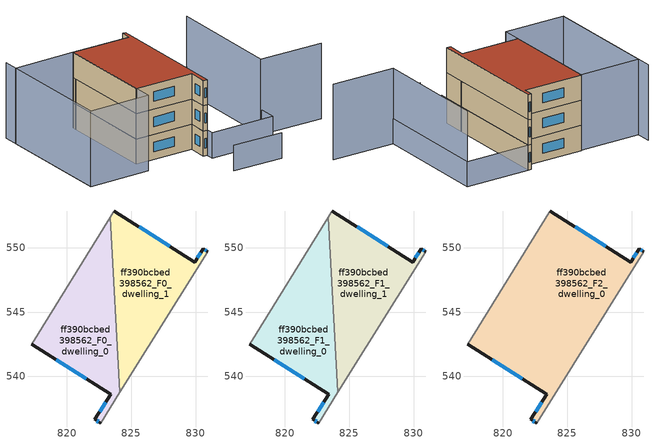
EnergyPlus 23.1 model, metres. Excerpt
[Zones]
ff390bcbed398562_F0_dwelling_0
 floor ground (EU_floor_Construction): 823.36,552.4 824.12,538.79 822.61,536.38 822.17,536.66 823.41,538.61 817.26,542.51 z0
 wall outside (EU_wall_Construction): 817.26,542.51 823.41,538.61 822.17,536.66 822.61,536.38 z0:3
 wall adiabatic (EU_wall_Construction): 823.36,552.4 817.26,542.51 / 822.61,536.38 824.12,538.79 z0:3
 wall to ff390bcbed398562_F0_dwelling_1 (EU_wall_Construction): 824.12,538.79 823.36,552.4 z0:3
 window (EU_Window_Construction): 822.31,536.57 822.48,536.47 / 823.02,538 822.56,537.27 / 819.18,541.3 821.49,539.83 z0.93:2.07
ff390bcbed398562_F0_dwelling_1
 floor ground (EU_floor_Construction): 830.59,549.95 830.95,549.72 824.12,538.79 823.36,552.4 823.58,552.77 823.6,552.76 823.67,552.88 829.94,548.91 z0
 wall outside (EU_wall_Construction): 830.95,549.72 830.59,549.95 829.94,548.91 823.67,552.88 z0:3
 wall adiabatic (EU_wall_Construction): 824.12,538.79 830.95,549.72 / 823.67,552.88 823.6,552.76 823.58,552.77 823.36,552.4 z0:3
 window (EU_Window_Construction): 830.39,549.62 830.14,549.23 / 830.84,549.79 830.71,549.88 / 827.98,550.14 825.62,551.64 z0.93:2.07
ff390bcbed398562_F1_dwelling_0
 floor to ff390bcbed398562_F0_dwelling_0 (EU_floor_Construction): 823.36,552.4 824.12,538.79 822.61,536.38 822.17,536.66 823.41,538.61 817.26,542.51 z3
 wall outside (EU_wall_Construction): 817.26,542.51 823.41,538.61 822.17,536.66 822.61,536.38 z3:6
 wall adiabatic (EU_wall_Construction): 823.36,552.4 817.26,542.51 / 822.61,536.38 824.12,538.79 z3:6
 wall to ff390bcbed398562_F1_dwelling_1 (EU_wall_Construction): 824.12,538.79 823.36,552.4 z3:6
 window (EU_Window_Construction): 822.31,536.57 822.48,536.47 / 823.02,538 822.56,537.27 / 819.18,541.3 821.49,539.83 z3.93:5.07
ff390bcbed398562_F1_dwelling_1
 floor to ff390bcbed398562_F0_dwelling_1 (EU_floor_Construction): 830.59,549.95 830.95,549.72 824.12,538.79 823.36,552.4 823.58,552.77 823.6,552.76 823.67,552.88 829.94,548.91 z3
 wall outside (EU_wall_Construction): 830.95,549.72 830.59,549.95 829.94,548.91 823.67,552.88 z3:6
 wall adiabatic (EU_wall_Construction): 824.12,538.79 830.95,549.72 / 823.67,552.88 823.6,552.76 823.58,552.77 823.36,552.4 z3:6
 window (EU_Window_Construction): 830.39,549.62 830.14,549.23 / 830.84,549.79 830.71,549.88 / 827.98,550.14 825.62,551.64 z3.93:5.07
ff390bcbed398562_F2_dwelling_0
 floor to ff390bcbed398562_F1_dwelling_0 (EU_floor_Construction): 823.36,552.4 824.12,538.79 822.61,536.38 822.17,536.66 823.41,538.61 817.26,542.51 z6
 floor to ff390bcbed398562_F1_dwelling_1 (EU_floor_Construction): 830.59,549.95 830.95,549.72 824.12,538.79 823.36,552.4 823.58,552.77 823.6,552.76 823.67,552.88 829.94,548.91 z6
 wall outside (EU_wall_Construction): 830.95,549.72 830.59,549.95 829.94,548.91 823.67,552.88 / 817.26,542.51 823.41,538.61 822.17,536.66 822.61,536.38 z6:9
 wall adiabatic (EU_wall_Construction): 823.67,552.88 823.6,552.76 823.58,552.77 817.26,542.51 / 822.61,536.38 830.95,549.72 z6:9
 window (EU_Window_Construction): 827.98,550.14 825.62,551.64 / 830.39,549.62 830.14,549.23 / 830.84,549.79 830.71,549.88 / 822.31,536.57 822.48,536.47 / 823.02,538 822.56,537.27 / 819.18,541.3 821.49,539.83 z6.93:8.07
 roof outside (EU_roof_Construction): 823.41,538.61 822.17,536.66 822.61,536.38 830.95,549.72 830.59,549.95 829.94,548.91 823.67,552.88 823.6,552.76 823.58,552.77 817.26,542.51 z9
shading: 819.92,532.07 825.15,528.63 / 837.77,545.46 828.91,531.31 / 828.91,531.31 822.1,535.57 / 822.1,535.57 830.95,549.72 / 830.95,549.72 837.77,545.46 z0:3; 836.83,529.02 830.1,533.26 / 830.1,533.26 837.74,545.42 / 818.12,558.42 809.64,544.67 / 823.64,552.85 816.08,540.59 / 816.08,540.59 809.59,544.59 / 809.59,544.59 817.15,556.85 / 817.15,556.85 823.64,552.85 z0:9
[Building]
EU S2 Campaign: North Axis=0; Terrain=City; Solar Distribution=FullExterior
[Site:Location]
Montreal-Trudeau.Intl.AP: Latitude=45.4667; Longitude=-73.75; Time Zone=-5; Elevation=36
[SizingPeriod:WeatherFileDays]
AnnualSizingPeriod: Begin Month=1; Begin Day of Month=1; End Month=12; End Day of Month=31; Day of Week for Start Day=Monday; Use Weather File Daylight Saving Period=No; Use Weather File Rain and Snow Indicators=No
[MATERIAL]
EU_InternalMass_Material: Roughness=MediumRough; Thickness=0.1; Conductivity=1; Density=1800; Specific Heat=900; Thermal Absorptance=0.9; Solar Absorptance=0.7; Visible Absorptance=0.7
[MATERIAL:NOMASS] Roughness=MediumRough; Thermal Absorptance=0.9; Solar Absorptance=0.7; Visible Absorptance=0.7
Name | Thermal Resistance
EU_wall_NoMass; EU_floor_NoMass | 1.36485
EU_roof_NoMass | 2.55992
[WINDOWMATERIAL:SIMPLEGLAZINGSYSTEM]
EU_Window_SimpleGlazing: UFactor=3.92339; Solar Heat Gain Coefficient=0.8; Visible Transmittance=0.8
[CONSTRUCTION]
EU_wall_Construction: EU_wall_NoMass
EU_roof_Construction: EU_roof_NoMass
EU_floor_Construction: EU_floor_NoMass
EU_Window_Construction: EU_Window_SimpleGlazing
EU_InternalMass_Construction: EU_InternalMass_Material
[ZONE] Type=1; Multiplier=1; Ceiling Height=autocalculate; Floor Area=autocalculate; Part of Total Floor Area=Yes
Name | Volume
ff390bcbed398562_F0_dwelling_0; ff390bcbed398562_F1_dwelling_0 | 145.664
ff390bcbed398562_F2_dwelling_0 | 291.331
ff390bcbed398562_F0_dwelling_1 | 145.677
ff390bcbed398562_F1_dwelling_1 | 145.678
[INTERNALMASS] Construction=EU_InternalMass_Construction
Name | Zone or ZoneList | Surface Area
ff390bcbed398562_F0_dwelling_0_EU_InternalMass | ff390bcbed398562_F0_dwelling_0 | 48.5548
ff390bcbed398562_F0_dwelling_1_EU_InternalMass | ff390bcbed398562_F0_dwelling_1 | 48.5591
ff390bcbed398562_F1_dwelling_0_EU_InternalMass | ff390bcbed398562_F1_dwelling_0 | 48.5548
ff390bcbed398562_F1_dwelling_1_EU_InternalMass | ff390bcbed398562_F1_dwelling_1 | 48.5591
ff390bcbed398562_F2_dwelling_0_EU_InternalMass | ff390bcbed398562_F2_dwelling_0 | 97.1103
[OTHEREQUIPMENT] Fuel Type=Electricity; Design Level Calculation Method=Watts/Area; Power per Zone Floor Area=1; Fraction Latent=0; Fraction Radiant=0; Fraction Lost=0; Carbon Dioxide Generation Rate=0; EndUse Subcategory=EU_Step8_InternalGains
Name | Zone or ZoneList or Space or SpaceList | Schedule
EU_Step8_InternalGain_ff390bcbed398562_F0_dwelling_0_f000 | ff390bcbed398562_F0_dwelling_0 | EU_Step8_GainSchedule_ff390bcbed398562_F0_dwelling_0_f000
EU_Step8_InternalGain_ff390bcbed398562_F0_dwelling_1_f000 | ff390bcbed398562_F0_dwelling_1 | EU_Step8_GainSchedule_ff390bcbed398562_F0_dwelling_1_f000
EU_Step8_InternalGain_ff390bcbed398562_F1_dwelling_0_f000 | ff390bcbed398562_F1_dwelling_0 | EU_Step8_GainSchedule_ff390bcbed398562_F1_dwelling_0_f000
EU_Step8_InternalGain_ff390bcbed398562_F1_dwelling_1_f000 | ff390bcbed398562_F1_dwelling_1 | EU_Step8_GainSchedule_ff390bcbed398562_F1_dwelling_1_f000
EU_Step8_InternalGain_ff390bcbed398562_F2_dwelling_0_f000 | ff390bcbed398562_F2_dwelling_0 | EU_Step8_GainSchedule_ff390bcbed398562_F2_dwelling_0_f000
[ZONEVENTILATION:DESIGNFLOWRATE] Schedule=EU_AlwaysOn; Design Flow Rate Calculation Method=AirChanges/Hour; Air Changes per Hour=0.860309; Ventilation Type=Natural; Fan Pressure Rise=0; Fan Total Efficiency=1; Constant Term Coefficient=1; Temperature Term Coefficient=0; Velocity Term Coefficient=0; Velocity Squared Term Coefficient=0; Minimum Indoor Temperature=-100; Maximum Indoor Temperature=100; Delta Temperature=-100; Minimum Outdoor Temperature=-100; Maximum Outdoor Temperature=100; Maximum Wind Speed=40
Name | Zone or ZoneList or Space or SpaceList
EU_ConstantAir_ff390bcbed398562_F0_dwelling_0 | ff390bcbed398562_F0_dwelling_0
EU_ConstantAir_ff390bcbed398562_F0_dwelling_1 | ff390bcbed398562_F0_dwelling_1
EU_ConstantAir_ff390bcbed398562_F1_dwelling_0 | ff390bcbed398562_F1_dwelling_0
EU_ConstantAir_ff390bcbed398562_F1_dwelling_1 | ff390bcbed398562_F1_dwelling_1
EU_ConstantAir_ff390bcbed398562_F2_dwelling_0 | ff390bcbed398562_F2_dwelling_0
[HVACTEMPLATE:THERMOSTAT] Constant Heating Setpoint=20; Constant Cooling Setpoint=50
EU_HeatOnly_ff390bcbed398562_F0_dwelling_0; EU_HeatOnly_ff390bcbed398562_F0_dwelling_1; EU_HeatOnly_ff390bcbed398562_F1_dwelling_0; EU_HeatOnly_ff390bcbed398562_F1_dwelling_1; EU_HeatOnly_ff390bcbed398562_F2_dwelling_0
[HVACTEMPLATE:ZONE:IDEALLOADSAIRSYSTEM] System Availability Schedule=EU_AlwaysOn; Maximum Heating Supply Air Temperature=50; Minimum Cooling Supply Air Temperature=13; Maximum Heating Supply Air Humidity Ratio=0.0156; Minimum Cooling Supply Air Humidity Ratio=0.0077; Heating Limit=NoLimit; Cooling Limit=NoLimit; Heating Availability Schedule=EU_AlwaysOn; Cooling Availability Schedule=EU_CoolingOff; Dehumidification Control Type=ConstantSensibleHeatRatio; Cooling Sensible Heat Ratio=0.7; Dehumidification Setpoint=60; Humidification Control Type=None; Humidification Setpoint=30; Outdoor Air Method=None; Outdoor Air Flow Rate per Person=0.00944; Outdoor Air Flow Rate per Zone Floor Area=0; Outdoor Air Flow Rate per Zone=0; Demand Controlled Ventilation Type=None; Outdoor Air Economizer Type=NoEconomizer; Heat Recovery Type=None; Sensible Heat Recovery Effectiveness=0.7; Latent Heat Recovery Effectiveness=0.65
Name | Template Thermostat
ff390bcbed398562_F0_dwelling_0 | EU_HeatOnly_ff390bcbed398562_F0_dwelling_0
ff390bcbed398562_F0_dwelling_1 | EU_HeatOnly_ff390bcbed398562_F0_dwelling_1
ff390bcbed398562_F1_dwelling_0 | EU_HeatOnly_ff390bcbed398562_F1_dwelling_0
ff390bcbed398562_F1_dwelling_1 | EU_HeatOnly_ff390bcbed398562_F1_dwelling_1
ff390bcbed398562_F2_dwelling_0 | EU_HeatOnly_ff390bcbed398562_F2_dwelling_0
[SIZING:ZONE] Zone Cooling Design Supply Air Temperature Input Method=SupplyAirTemperature; Zone Cooling Design Supply Air Temperature=13; Zone Heating Design Supply Air Temperature Input Method=SupplyAirTemperature; Zone Heating Design Supply Air Temperature=50; Zone Cooling Design Supply Air Humidity Ratio=0.008; Zone Heating Design Supply Air Humidity Ratio=0.008; Cooling Design Air Flow Method=DesignDay; Cooling Design Air Flow Rate=0; Cooling Minimum Air Flow per Zone Floor Area=0.000762; Cooling Minimum Air Flow=0; Cooling Minimum Air Flow Fraction=0.2; Heating Design Air Flow Method=DesignDay; Heating Design Air Flow Rate=0; Heating Maximum Air Flow per Zone Floor Area=0.002032; Heating Maximum Air Flow=0.141576; Heating Maximum Air Flow Fraction=0.3; Account for Dedicated Outdoor Air System=No; Dedicated Outdoor Air System Control Strategy=NeutralSupplyAir; Dedicated Outdoor Air Low Setpoint Temperature for Design=autosize; Dedicated Outdoor Air High Setpoint Temperature for Design=autosize; Zone Load Sizing Method=Sensible Load Only No Latent Load; Zone Latent Cooling Design Supply Air Humidity Ratio Input Method=HumidityRatioDifference; Zone Cooling Design Supply Air Humidity Ratio Difference=0.005; Zone Latent Heating Design Supply Air Humidity Ratio Input Method=HumidityRatioDifference; Zone Humidification Design Supply Air Humidity Ratio Difference=0.005
ff390bcbed398562_F0_dwelling_0; ff390bcbed398562_F0_dwelling_1; ff390bcbed398562_F1_dwelling_0; ff390bcbed398562_F1_dwelling_1; ff390bcbed398562_F2_dwelling_0
[SCHEDULE:CONSTANT]
Name | Hourly Value
EU_AlwaysOn | 1
EU_CoolingOff | 0
[SCHEDULE:FILE] Column Number=1; Rows to Skip at Top=0; Number of Hours of Data=8760; Column Separator=Comma; Interpolate to Timestep=No; Minutes per Item=60; Adjust Schedule for Daylight Savings=Yes
Name | File
EU_Step8_GainSchedule_ff390bcbed398562_F0_dwelling_0_f000 | ../../schedules/ff390bcbed398562/ff390bcbed398562_F0_dwelling_0_f000_gain.csv
EU_Step8_GainSchedule_ff390bcbed398562_F0_dwelling_1_f000 | ../../schedules/ff390bcbed398562/ff390bcbed398562_F0_dwelling_1_f000_gain.csv
EU_Step8_GainSchedule_ff390bcbed398562_F1_dwelling_0_f000 | ../../schedules/ff390bcbed398562/ff390bcbed398562_F1_dwelling_0_f000_gain.csv
EU_Step8_GainSchedule_ff390bcbed398562_F1_dwelling_1_f000 | ../../schedules/ff390bcbed398562/ff390bcbed398562_F1_dwelling_1_f000_gain.csv
EU_Step8_GainSchedule_ff390bcbed398562_F2_dwelling_0_f000 | ../../schedules/ff390bcbed398562/ff390bcbed398562_F2_dwelling_0_f000_gain.csv
